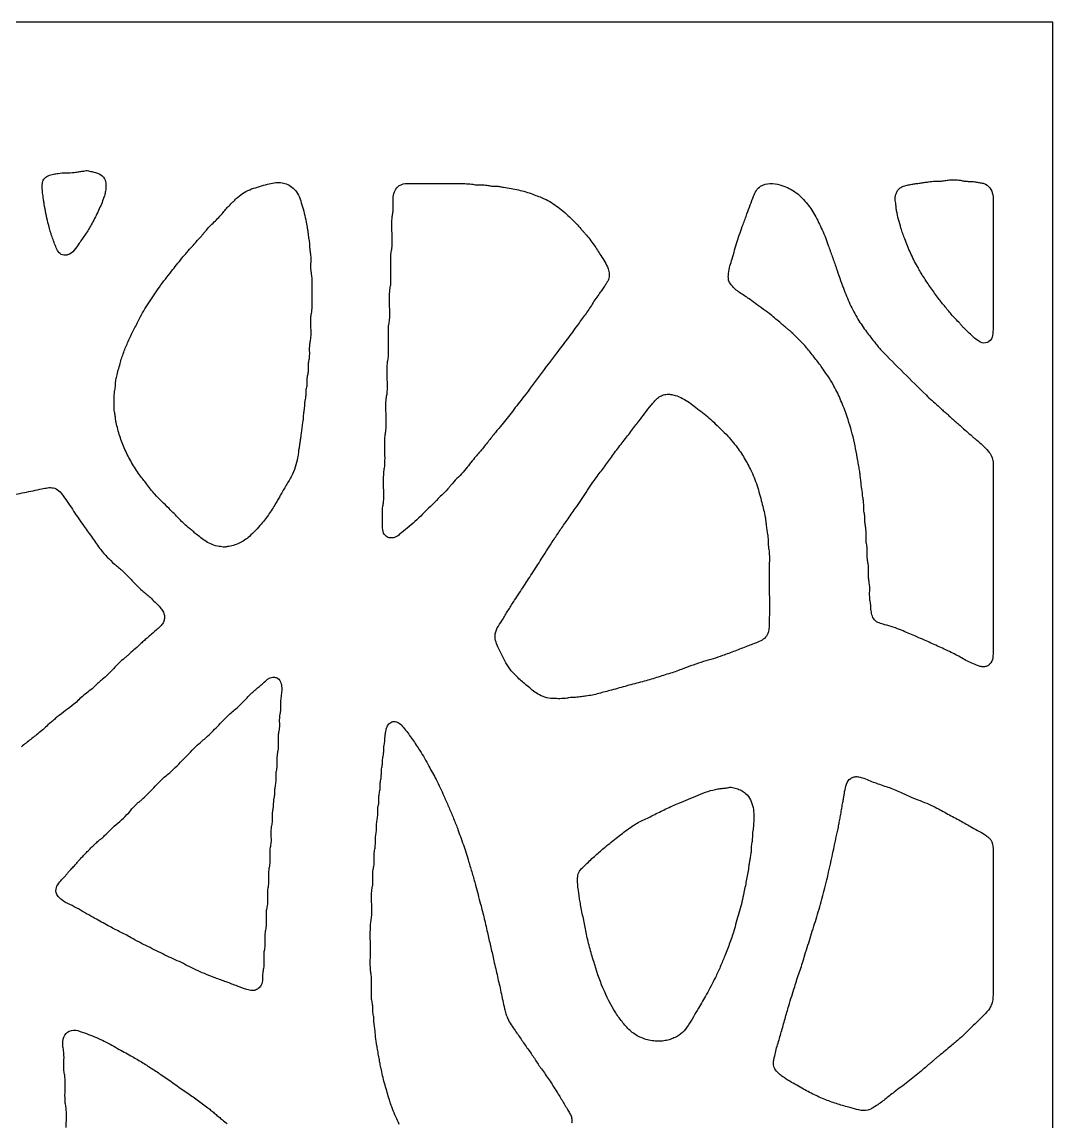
# Model space of a CAD drawing. Extents: x 0 to 950, y 0 to 950.
# Drawn here: x 519.5 to 950, y 490.7 to 950 of the extents above; entities that cross this region are included whole.
import ezdxf

# ---------------------------------------------------------------- set-up
doc = ezdxf.new("R2010")
doc.units = 0
doc.layers.add('OBRYS', color=7, linetype='CONTINUOUS')
doc.layers.add('VYREZY', color=1, linetype='CONTINUOUS')

msp = doc.modelspace()

# ---------------------------------------------------------------- linework, layer by layer
at = {"layer": 'OBRYS'}
msp.add_lwpolyline([(0, 0), (950, 0), (950, 950), (0, 950)], close=True, dxfattribs=at)
at = {"layer": 'VYREZY'}
for points in [[(538.1152, 852.6544, -0.07774515), (536.9708, 852.6076, -0.10011011), (535.89, 852.9585, -0.15344628), (534.3189, 854.6354, -0.01648031), (533.3474, 856.8381, -0.01927044), (531.6859, 861.478, -0.01400859), (530.3361, 866.2197, -0.01371113), (529.4732, 870.0443, -0.00762357), (528.7742, 873.9033, -0.00931693), (528.5183, 875.6511, 0.00580685), (528.2747, 877.4009, -0.00251429), (528.1042, 878.5693, -0.02589536), (528.0005, 879.7439, 0.00359477), (527.9395, 881.1446, -0.05088098), (528.0106, 882.5376, -0.03322863), (528.219, 883.4736, -0.07936875), (528.6266, 884.3307, -0.1419779), (530.4019, 885.7852, -0.0539139), (532.6738, 886.4795, -0.01356392), (533.6422, 886.6376, 0.0049572), (534.6136, 886.779, -0.04484492), (537.9666, 886.9966, 0.04269011), (541.3217, 887.1999, 0.00623353), (542.29, 887.3545, -0.01080396), (543.2596, 887.5003, -0.00064124), (544.0395, 887.5993, 0.00117654), (544.8194, 887.6991, 0.01893068), (545.7814, 887.8619, -0.0686197), (546.7464, 887.928, -0.05658331), (547.7072, 887.7515, 0.02247481), (548.6588, 887.5088, -0.04911178), (551.7075, 886.5557, -0.16872272), (553.9558, 884.5216, -0.11864051), (554.5684, 882.2635, -0.04013951), (554.4449, 879.8678, -0.03772625), (554.0411, 877.9464, -0.01420202), (553.4388, 876.0727, -0.02981026), (551.1278, 870.591, -0.00868511), (548.3976, 865.2946, -0.02795302), (546.0231, 861.4149, 0.00107828), (543.4396, 857.6625, -0.01260228), (541.3195, 854.73, -0.15973556), (538.4861, 852.7799, 0.03140058), (538.3017, 852.7129, -0.05393595)], [(604.1137, 730.735, -0.04817419), (602.9561, 730.8215, 0.00312974), (601.8055, 731.0125, -0.05253844), (598.9657, 731.7779, -0.04961127), (596.3385, 733.1038, -0.02401283), (594.2362, 734.5874, -0.00422039), (592.2187, 736.1891, -0.01205055), (590.8568, 737.3444, 0.01119695), (589.4969, 738.5021, -0.03110188), (585.0973, 742.5601, 0.00545597), (580.9037, 746.8463, 0.0065118), (577.8938, 749.7789, -0.02021415), (574.9674, 752.7906, -0.02476042), (573.2227, 754.9433, 0.01073193), (571.5373, 757.1464, 0.00455473), (570.035, 758.9905, -0.01855587), (568.5858, 760.8748, -0.02493225), (565.2697, 766.0637, -0.02418874), (562.4783, 771.5531, -0.02662806), (560.3431, 777.0775, -0.02691276), (558.8104, 782.7982, -0.02527401), (558.5331, 784.5455, 0.0107302), (558.3064, 786.3019, 0.01307172), (558.1343, 787.27, -0.03438949), (558.0039, 788.2425, -0.01859023), (557.9272, 791.0419, -0.00823535), (558.0007, 793.8429, -0.01562278), (558.0736, 794.827, -0.00908786), (558.1951, 795.8067, -0.01326244), (558.3595, 796.7756, 0.02746529), (558.4962, 797.7477, 0.02003451), (558.5494, 798.9371, -0.03799177), (558.645, 800.1214, -0.01490152), (558.8269, 801.0863, -0.00021027), (559.038, 802.0456, -0.01778909), (559.7262, 804.7123, 0.00738548), (560.4701, 807.3655, -0.0257582), (561.977, 812.0685, -0.01255529), (563.8414, 816.647, -0.01805359), (566.0844, 821.3152, 0.00401214), (568.459, 825.9214, -0.02874684), (572.4355, 832.7795, -0.00720419), (576.9012, 839.3445, -0.01575894), (579.395, 842.6712, 0.00480662), (581.9621, 845.9439, -0.00455994), (584.0388, 848.594, -0.00111612), (586.1454, 851.2205, -0.01280738), (587.3013, 852.582, 0.01173066), (588.4601, 853.9412, -0.02236578), (590.4418, 856.1677, 0.02174254), (592.4264, 858.392, -0.01050115), (593.4575, 859.6011, -0.00541539), (594.5266, 860.7771, 0.01530501), (595.3096, 861.6732, 0.00063145), (596.064, 862.5942, -0.03560588), (599.7557, 866.5085, 0.03559568), (603.4475, 870.4227, -0.02139015), (606.3675, 873.7, -0.01422145), (609.5148, 876.7628, -0.10261771), (615.3765, 880.2673, -0.02188681), (622.0526, 882.2635, -0.01456833), (624.7629, 882.8629, -0.07667427), (627.5056, 882.9602, -0.02714887), (628.6684, 882.7583, -0.02537948), (629.8039, 882.4356, -0.09265143), (632.2023, 881.0864, -0.06000173), (634.1044, 879.0598, -0.08132666), (635.6226, 876.0828, -0.00390716), (636.628, 872.8494, -0.01509338), (637.6008, 869.2429, -0.01403136), (638.3621, 865.5856, -0.00927907), (638.5795, 864.2264, 0.00516563), (638.7857, 862.8654, -0.01623321), (638.9872, 861.3028, 0.013507), (639.1803, 859.7389, 0.01488411), (639.3557, 858.7721, -0.03318877), (639.4955, 857.8013, -0.01232724), (639.5779, 856.2186, 0.02876146), (639.712, 854.6417, 0.0117871), (639.8745, 853.6714, -0.03225704), (639.9969, 852.697, -0.02611518), (640.0283, 848.9091, 0.0465349), (640.2135, 845.1369, 0.0115397), (640.3753, 844.1664, -0.03202657), (640.497, 843.1918, -0.02237296), (640.5587, 839.1932, 0.00732707), (640.5, 835.1909, 0.00487675), (640.5311, 831.9971, -0.03961393), (640.3412, 828.8186, -0.02481959), (640.1572, 827.8537, 0.04151314), (640.0057, 826.8853, 0.03561706), (640.0014, 822.4852, -0.0360013), (639.9938, 818.0853, -0.03533668), (639.7392, 816.3333, 0.04022017), (639.5018, 814.5802, 0.02375377), (639.4844, 811.9874, -0.04447039), (639.3601, 809.4048, -0.02923239), (639.1694, 808.4413, 0.04404227), (639.0076, 807.4747, 0.02971282), (638.971, 805.4827, -0.04376208), (638.8786, 803.4966, -0.03346041), (638.6828, 802.5344, 0.04585281), (638.5111, 801.5696, 0.02981086), (638.4666, 799.7785, -0.04230899), (638.3776, 797.9922, -0.03269774), (638.1828, 797.03, 0.04441985), (638.0109, 796.0651, 0.02597047), (637.9543, 794.4761, -0.03868084), (637.8575, 792.8916, -0.02643988), (637.6709, 791.9276, 0.03812446), (637.5071, 790.961, 0.01592092), (637.4243, 789.5772, -0.02869242), (637.3063, 788.1976, -0.01316782), (637.1409, 787.2289, 0.02763419), (637.0039, 786.2569, 0.01825461), (636.9463, 785.0681, -0.03219729), (636.8558, 783.8831, -0.02336643), (636.673, 782.9186, 0.03180931), (636.5067, 781.9522, 0.00965258), (636.4031, 780.7725, -0.02057397), (636.274, 779.5961, 0.00202856), (636.1304, 778.6233, 0.00333981), (635.9974, 777.6489, -0.00634407), (635.7473, 775.8968, 0.00632497), (635.4973, 774.1446, -0.01320499), (635.2538, 772.5917, 0.01275751), (635.0089, 771.039, 0.010321), (634.9004, 770.0598, -0.02120194), (634.7708, 769.0839, -0.01806117), (633.9062, 765.038, -0.05756651), (632.451, 761.1915, -0.01751502), (630.1199, 757.0408, 0.00838064), (627.7123, 752.9314, -0.00306431), (626.7275, 751.2087, 0.00237516), (625.7403, 749.4873, -0.02498209), (622.7662, 744.8054, -0.01584461), (619.4177, 740.3784, -0.02399703), (617.0299, 737.6952, -0.0136492), (614.445, 735.1974, -0.07810647), (610.1761, 732.3693, -0.07331016), (605.2516, 730.9382, 0.03440683), (604.684, 730.82, -0.06315949)], [(674.6143, 734.6537, -0.10610155), (672.8778, 734.6254, -0.14331053), (671.3656, 735.4122, -0.18221752), (670.1392, 737.9782, -0.01976405), (670, 741.0119, 0.00138908), (669.9691, 744.4046, -0.03813442), (670.1866, 747.7806, -0.01806463), (670.3595, 748.7486, 0.03674087), (670.4958, 749.7203, 0.02445333), (670.5605, 753.5199, -0.00797636), (670.5, 757.3236, -0.00200838), (670.5113, 760.1108, -0.03359311), (670.7203, 762.8839, -0.00988403), (670.8793, 763.8555, 0.03082229), (670.9973, 764.8312, 0.02189886), (671.0598, 769.0313, -0.00733782), (671, 773.2351, 0.00098563), (670.9967, 775.4284, -0.03524715), (671.1431, 777.6113, -0.02857821), (671.3331, 778.5754, 0.04397817), (671.493, 779.5427, 0.02792226), (671.5573, 782.7416, -0.00893498), (671.5, 785.945, 0.00885882), (671.4468, 788.9482, -0.02771236), (671.5067, 791.9472, -0.03486234), (671.7628, 793.6997, 0.04058704), (671.9986, 795.4535, 0.02439338), (672.0188, 800.8552, -0.02082712), (672.0005, 806.2586, -0.01104714), (672.0602, 807.246, -0.01430534), (672.1698, 808.229, -0.02216072), (672.3496, 809.1951, 0.03970492), (672.4951, 810.1649, 0.0257431), (672.5602, 813.7642, -0.00834825), (672.5, 817.3678, 0.00386699), (672.4753, 820.5615, -0.03884919), (672.6732, 823.7395, -0.02132592), (672.8516, 824.706, 0.03910079), (672.9952, 825.6762, 0.0254772), (673.0596, 829.2755, -0.00826957), (673, 832.8792, 0.00034822), (672.9979, 835.8685, -0.03577918), (673.2069, 838.8428, -0.01313666), (673.3714, 839.813, 0.03317528), (673.4967, 840.7871, 0.02289803), (673.5598, 844.787, -0.0075406), (673.5, 848.7907, 0.00295516), (673.4862, 851.1852, -0.03695428), (673.6347, 853.5687, -0.03057701), (673.8272, 854.5322, 0.04504063), (673.9914, 855.4986, 0.02869549), (674.0584, 858.6973, -0.00911077), (674, 861.9008, 0.00863314), (673.9481, 864.9039, -0.02691434), (674.006, 867.903, -0.03548972), (674.2602, 869.6557, 0.04010374), (674.4981, 871.4094, 0.03162429), (674.4741, 874.2124, -0.04213621), (674.5089, 877.0109, -0.08960156), (675.2578, 879.6611, -0.14063942), (677.0587, 881.6591, -0.14896785), (680.4225, 882.5613, 0.00844612), (684.0621, 882.5, 0.00167097), (694.2673, 882.5347, -0.00506807), (704.472, 882.5, -0.00880403), (705.8602, 882.4567, -0.02278993), (707.2417, 882.3261, -0.02109592), (708.2084, 882.1481, 0.03881704), (709.1786, 882.0048, 0.02723027), (711.3713, 881.9727, -0.04392439), (713.5564, 881.8678, -0.03035104), (714.5198, 881.676, 0.0430089), (715.4859, 881.509, 0.02466917), (717.0752, 881.452, -0.04003367), (718.6587, 881.3464, -0.01535301), (719.6251, 881.1733, 0.012182), (720.5905, 880.994, -0.01070783), (726.7928, 879.8609, -0.04250251), (732.8194, 878.0818, 0.00328838), (735.2236, 877.1619, -0.01624187), (737.6019, 876.1806, -0.03853022), (740.5542, 874.5644, -0.01759508), (743.3135, 872.6234, -0.01153614), (746.1128, 870.3996, -0.02199455), (748.7549, 867.9951, -0.00016649), (750.8789, 865.8826, -0.02554156), (752.8889, 863.6667, 0.00516892), (753.7796, 862.6006, 0.0061031), (754.6941, 861.5548, -0.01916433), (756.5916, 859.267, -0.00940347), (758.3564, 856.8732, -0.01523429), (759.7806, 854.7275, 0.00085507), (761.1432, 852.5408, 0.00034135), (762.8357, 849.839, -0.05414327), (764.2204, 846.988, -0.07196133), (764.6819, 844.7148, -0.10316314), (764.3413, 842.4459, -0.05063288), (763.7354, 841.2097, -0.00242287), (762.9982, 840.0386, -0.02022007), (761.8686, 838.4123, 0.0086063), (760.7008, 836.8116, 0.00127766), (759.111, 834.5395, 0.0150968), (757.5971, 832.2176, -0.02240805), (754.6117, 827.7819, 0.00441444), (751.4657, 823.4524, -0.00964365), (747.0958, 817.5688, 0.00376116), (742.6563, 811.7362, 0.00123114), (735.9083, 802.6846, -0.00389113), (729.1124, 793.6692, -0.00220635), (726.6891, 790.5347, 0.00298625), (724.2706, 787.3965, -0.00449555), (722.0858, 784.5789, -0.00238023), (719.8623, 781.7916, -0.01361374), (718.7041, 780.4313, 0.01414902), (717.5474, 779.0698, 0.00244849), (714.4671, 775.1903, -0.00349693), (711.3788, 771.3174, -0.01796259), (709.9445, 769.6691, 0.01869919), (708.5127, 768.0188, 0.00405991), (706.4236, 765.3769, -0.00548964), (704.3271, 762.7412, -0.03490652), (701.7379, 759.977, 0.03398407), (699.1434, 757.2173, 0.00169561), (698.2663, 756.1398, -0.02134127), (697.3484, 755.0985, -0.00650752), (690.887, 748.5434, -0.00068795), (684.3314, 742.0814, -0.02818721), (681.202, 739.3341, 0.00808948), (677.96, 736.7109, -0.0146182), (676.3906, 735.4746, -0.10292891)], [(921.1134, 680.7365, -0.10234021), (919.5859, 680.9331, -0.00242955), (918.1015, 681.4528, -0.04569593), (913.0676, 683.7798, 0.01536203), (908.1658, 686.4172, 0.00419724), (905.3085, 687.8132, 0.01139695), (902.4098, 689.1192, -0.01387172), (899.7012, 690.3557, 0.01401969), (896.9922, 691.5914, -0.00698298), (894.6321, 692.6281, 0.00692533), (892.2722, 693.665, -0.00310391), (889.5426, 694.8396, 0.00849152), (886.8009, 695.9845, 0.01508939), (883.2787, 697.264, 0.01304004), (879.6897, 698.3434, -0.01761509), (877.4032, 699.054, -0.12905572), (875.4819, 700.3495, -0.12016023), (874.4028, 702.4137, -0.03738146), (874.0035, 704.7709, -0.0200884), (873.9406, 705.9589, 0.03184532), (873.8499, 707.1437, 0.02620427), (873.662, 708.1079, -0.04268341), (873.5063, 709.0755, -0.02991421), (873.4575, 712.4623, 0.04678739), (873.295, 715.8368, 0.01362039), (873.1298, 716.8064, -0.03353039), (873.0034, 717.7799, -0.02572812), (872.9718, 720.77, 0.04526096), (872.824, 723.7482, 0.02064537), (872.6468, 724.7147, -0.03860764), (872.5047, 725.6848, -0.02676406), (872.4635, 728.4739, 0.04475256), (872.3226, 731.2525, 0.02030342), (872.1459, 732.2191, -0.03836007), (872.0046, 733.1894, -0.02654199), (871.9631, 735.9783, 0.04463222), (871.8212, 738.7568, 0.01949466), (871.646, 739.7236, -0.03673702), (871.5045, 740.694, -0.01841946), (871.4429, 742.4807, 0.03570474), (871.3198, 744.2609, 0.0194252), (871.1446, 745.2278, -0.03737371), (871.0045, 746.1984, -0.023007), (870.9594, 748.188, 0.04080925), (870.8438, 750.1702, 0.02094001), (870.6665, 751.1356, -0.02944869), (870.5057, 752.103, -0.02159189), (870.4437, 753.0917, 0.03083804), (870.3635, 754.078, 0.02409978), (870.1773, 755.0417, -0.03290906), (870.0081, 756.0075, -0.01164226), (869.9084, 757.1882, 0.02148247), (869.7856, 758.3659, 0.00447048), (869.633, 759.3371, -0.01574528), (869.5024, 760.3111, -0.00978605), (869.4212, 761.2956, 0.0227876), (869.3146, 762.2768, 0.00850286), (868.9141, 764.599, -0.00673766), (868.5054, 766.9198, 0.01993078), (866.5037, 776.7582, 0.02530998), (863.6229, 786.3708, 0.01689644), (861.1464, 792.6517, 0.02590699), (858.1443, 798.6933, 0.02380335), (855.9319, 802.2178, -0.00260947), (853.5695, 805.6491, 0.02034118), (850.62, 809.6238, -0.0004919), (847.5126, 813.4815, 0.02849074), (844.3056, 817.0357, 0.00391943), (840.8698, 820.3801, 0.02221401), (839.8265, 821.2945, -0.00276222), (838.7474, 822.1685, -0.0150846), (837.1001, 823.6029, 0.01610856), (835.4499, 825.0339, -0.00420423), (833.158, 826.9279, 0.01391443), (830.8304, 828.7763, 0.00691768), (827.4699, 831.2241, -0.00566), (824.1031, 833.6634, 0.02279061), (820.1438, 836.3301, -0.06512098), (816.4513, 839.2993, -0.03141511), (815.3022, 840.6615, -0.10375111), (814.5719, 842.2493, -0.06298732), (814.4349, 843.6351, -0.01309429), (814.5098, 845.0363, -0.05811715), (815.1202, 848.1151, 0.00966768), (816.0312, 851.1403, -0.00672472), (818.153, 858.3392, -0.01376867), (820.5671, 865.443, -0.00258573), (821.4038, 867.6636, 0.00781174), (822.217, 869.8925, -0.00605098), (823.5598, 873.6135, -0.00886386), (825.0129, 877.2924, -0.03274809), (826.1608, 879.6131, -0.1235425), (827.914, 881.4186, -0.13744649), (831.8265, 882.5484, -0.06920322), (835.9798, 882.0042, -0.03764603), (839.141, 880.8728, -0.05034992), (842.049, 879.2094, -0.03445406), (844.6524, 877.0648, -0.03358444), (846.9412, 874.5866, -0.01106904), (848.8769, 872.0741, -0.03751983), (850.5553, 869.3925, -0.01352458), (853.6237, 863.1559, -0.02655202), (856.1803, 856.7004, 0.00749287), (857.8238, 852.0392, -0.00801853), (859.4624, 847.3763, 0.00519764), (860.9457, 843.0778, 0.00163343), (862.4876, 838.7998, 0.02215425), (865.2238, 832.2092, 0.02560754), (868.5749, 825.9117, 0.01347997), (870.2761, 823.2411, 0.01246153), (872.1136, 820.6621, 0.00396933), (873.9163, 818.3003, 0.00467253), (875.7595, 815.9699, -0.00084732), (877.0025, 814.4229, 0.02383137), (878.3137, 812.9363, 0.00490188), (887.6006, 803.5538, 0.00022283), (896.9835, 794.2665, 0.02316875), (899.494, 792.0039, -0.02273756), (902.0066, 789.7434, 0.00502055), (903.4389, 788.3599, 0.01825834), (904.9332, 787.0453, -0.02143688), (906.5667, 785.5898, 0.00839348), (908.1629, 784.0909, 0.01930519), (909.8344, 782.6872, -0.02568325), (911.4869, 781.263, 0.01481749), (913.8499, 779.1354, -0.01152732), (916.2273, 777.023, 0.01283692), (917.1193, 776.2347, 0.00330705), (918.0365, 775.4752, -0.01652934), (920.5925, 773.2426, -0.02654553), (922.9449, 770.8004, -0.07334242), (924.3137, 768.6515, -0.07747365), (924.9829, 766.1965, -0.04002693), (925.0583, 763.8011, 0.01213921), (925, 761.3982, 0.00047876), (925.0356, 724.5939, -0.00144718), (925, 687.7897, -0.01984442), (924.8591, 684.557, -0.18409354), (923.5502, 681.8288, -0.08380649), (922.4252, 681.0721, -0.08745061)], [(922.5602, 816.1695, -0.21073171), (919.751, 816.3263, -0.06140341), (917.2215, 818.0339, -0.02009803), (915.4835, 819.6748, 0.01596354), (913.7585, 821.3304, 0.01132573), (913.1704, 821.8362, -0.03279953), (912.6057, 822.3658, -0.02567432), (911.8401, 823.2736, 0.02757835), (911.0712, 824.1783, 0.00639436), (909.2644, 826.0328, -0.02554919), (907.5321, 827.9527, 0.00274712), (904.6389, 831.4691, -0.01257408), (901.8162, 835.0406, -0.01098558), (898.588, 839.5461, -0.00963128), (895.5482, 844.1812, -0.01367218), (894.439, 846.0576, 0.00540976), (893.3606, 847.9527, -0.02753587), (890.4716, 853.5965, -0.01673661), (888.0906, 859.4793, 0.00370795), (887.2601, 861.6959, -0.02253993), (886.5142, 863.9399, -0.00205505), (885.5119, 867.538, -0.0240594), (884.6997, 871.1793, -0.01910607), (884.4907, 872.7391, 0.01126199), (884.3062, 874.3027, 0.01496084), (884.1066, 875.4662, -0.07836828), (884.056, 876.6317, -0.04984851), (884.3476, 877.9824, -0.05000797), (884.9011, 879.2483, -0.08662913), (885.8808, 880.4477, -0.06874174), (887.187, 881.2957, -0.06420225), (889.0519, 881.8936, -0.00066802), (890.9943, 882.2485, -0.01570585), (892.7427, 882.5091, 0.00967849), (894.4947, 882.7487, -0.00595503), (896.2446, 883.0013, 0.00450392), (897.9952, 883.2488, -0.01354853), (899.366, 883.4174, -0.01772924), (900.7443, 883.5, 0.00050757), (902.5288, 883.5453, 0.02870443), (904.3047, 883.6944, 0.01619973), (905.2721, 883.8641, -0.0354288), (906.2434, 883.9961, -0.0144375), (908.4412, 884.0741, -0.0233889), (910.6372, 883.9858, -0.0358526), (912.1882, 883.7376, 0.04044884), (913.7403, 883.5039, 0.01702698), (915.5245, 883.4422, -0.03778497), (917.3006, 883.3069, -0.01671202), (918.0711, 883.1627, 0.01140042), (918.8403, 883.0103, -0.00149064), (920.3917, 882.7347, -0.08001111), (921.8591, 882.2182, -0.14085433), (924.0405, 880.0688, -0.10260089), (924.9877, 877.096, -0.03779554), (925.0613, 874.5026, 0.01179151), (925, 871.9022, 0.00107768), (925.0535, 847.1244, -0.00323491), (925, 822.3472, -0.02964866), (924.7788, 819.0942, -0.21292882), (923.2279, 816.5463, -0.01482971), (922.9049, 816.3371, -0.04640346)], [(747.1218, 667.6451, -0.03398718), (744.1411, 667.4365, -0.01168585), (741.1476, 667.5007, -0.06293092), (737.8557, 668.0676, -0.06613432), (734.8196, 669.4537, -0.0284654), (732.5592, 671.0582, -0.00853045), (730.4205, 672.8279, 0.0045554), (728.4439, 674.4901, -0.02244233), (726.5298, 676.2202, -0.02000048), (723.816, 679.1278, -0.05259453), (721.5617, 682.3817, -0.00959195), (719.8079, 685.7374, -0.00823219), (718.1747, 689.1537, -0.04145536), (717.2313, 691.7657, -0.11134739), (717.1172, 694.4818, -0.10198364), (718.4326, 697.746, 0.01133978), (720.3519, 700.7826, -0.0028444), (722.7221, 704.6774, -0.00889023), (725.1827, 708.5151, 0.00402093), (729.0925, 714.4842, -0.00209252), (732.9792, 720.4684, 0.00505131), (734.9047, 723.4718, -0.00274887), (736.8165, 726.484, 0.00193334), (739.0526, 729.9948, -0.00616848), (741.3182, 733.4863, -0.00172887), (744.191, 737.7639, -0.00774328), (747.1439, 741.9859, 0.0084488), (748.8434, 744.4229, -0.00884191), (750.5447, 746.8586, 0.01661557), (755.093, 753.5908, -0.02046503), (759.6918, 760.2859, 0.0002246), (763.1319, 764.8838, 0.0057029), (766.5172, 769.522, -0.01292497), (770.0876, 774.2684, 0.00613233), (773.7231, 778.9671, -0.00090489), (775.3968, 781.1776, -0.00685745), (777.1044, 783.3617, 0.01352656), (779.6225, 786.6723, -0.02151986), (782.1918, 789.9405, 0.00470502), (782.8305, 790.6991, -0.0057533), (783.4708, 791.4563, 0.00021679), (784.1125, 792.1983, -0.04611693), (784.8166, 792.8756, -0.05517948), (786.4789, 793.9262, -0.08175063), (788.3495, 794.4849, -0.05808423), (790.3251, 794.5068, -0.05037742), (792.2625, 794.1027, -0.08474451), (798.1968, 791.0478, -0.00332172), (803.5824, 786.9441, -0.01223619), (806.3575, 784.6896, -0.01926477), (808.984, 782.266, 0.00524551), (811.9909, 779.3312, -0.01771023), (814.922, 776.324, -0.01813408), (816.0721, 774.9611, 0.00166677), (817.1773, 773.5602, -0.0305331), (820.6998, 768.5233, -0.02175339), (823.6801, 763.1413, -0.03798196), (826.4286, 756.3838, -0.01663324), (828.429, 749.3507, -0.00000685), (829.1884, 746.2979, -0.01880319), (829.8321, 743.2208, -0.0198476), (830.0347, 741.6585, 0.01639747), (830.2265, 740.0945, -0.00371903), (830.3709, 739.1218, -0.00274075), (830.5027, 738.1473, 0.00968338), (830.7939, 736.1987, -0.03148063), (830.9995, 734.2428, -0.00531405), (831.0553, 732.4573, 0.03020302), (831.1995, 730.68, 0.01494436), (831.367, 729.711, -0.03449446), (831.4964, 728.7382, -0.02345885), (831.5582, 724.9399, 0.00765569), (831.5, 721.1378, 0.00243809), (831.5556, 709.7363, -0.00731539), (831.5, 698.3358, -0.02369109), (831.3542, 696.1589, -0.09704194), (830.7049, 694.1162, -0.1142805), (829.0324, 692.2427, -0.05685882), (826.7857, 691.0129, -0.01427145), (824.564, 690.1799, 0.01192866), (822.3382, 689.3573, -0.00275711), (817.18, 687.3425, -0.00547901), (811.9894, 685.4131, -0.01044685), (808.0584, 684.0928, -0.00691028), (804.0834, 682.9095, 0.01994671), (799.7639, 681.5001, 0.00073674), (795.503, 679.9121, 0.00204014), (792.9158, 678.9314, -0.02264465), (790.2932, 678.0591, 0.01267675), (784.4529, 676.2449, -0.02025476), (778.5887, 674.5203, 0.00743372), (772.1224, 672.7974, -0.00442193), (765.6661, 671.0355, 0.00297617), (760.3445, 669.5997, -0.0345885), (754.9557, 668.5055, -0.00301765), (753.9792, 668.3827, 0.00758076), (753.0041, 668.251, -0.00859281), (751.8311, 668.095, -0.01745146), (750.6522, 668.0002, -0.00803072), (749.2622, 667.9597, 0.03121963), (747.8782, 667.8549, 0.06639926), (747.5, 667.75, -0.06643892)], [(616.6141, 545.655, -0.13179467), (614.4979, 545.6723, -0.014825), (612.4056, 546.3193, -0.01300801), (610.9229, 546.8699, 0.00738254), (609.4462, 547.4373, -0.00229851), (604.8137, 549.1633, 0.00497674), (600.1722, 550.8643, -0.02638437), (593.0285, 553.8351, -0.00275474), (586.0604, 557.2214, 0.01254443), (582.6343, 558.8042, -0.01378059), (579.2124, 560.3954, 0.00303245), (572.0615, 563.9094, -0.0191213), (565.0324, 567.6489, 0.02131473), (560.2805, 570.1503, -0.02129106), (555.5284, 572.6514, 0.0134018), (552.7395, 574.176, -0.01348325), (549.9508, 575.701, 0.00462607), (546.5027, 577.6668, -0.00485579), (543.0554, 579.6341, 0.02952767), (539.5003, 581.4368, -0.06087732), (536.0843, 583.4467, -0.05385421), (534.6463, 584.8163, -0.11906508), (533.7755, 586.5515, -0.18060713), (534.1139, 589.1552, -0.05923785), (535.6967, 591.4443, -0.01576293), (536.7886, 592.6052, 0.02499111), (537.8582, 593.7851, 0.00137341), (538.7354, 594.8619, -0.02079756), (539.6531, 595.903, -0.00380308), (541.0434, 597.332, 0.02327888), (542.3757, 598.8125, -0.00370868), (543.3914, 600.0342, -0.01831875), (544.4592, 601.2092, 0.00172069), (547.5265, 604.3671, -0.01661314), (550.6847, 607.4306, -0.0199823), (552.3587, 608.832, 0.02798924), (554.0088, 610.2588, 0.0072006), (556.6962, 612.9353, -0.02819657), (559.4894, 615.4928, 0.02372793), (562.5994, 618.2898, 0.0256358), (565.4182, 621.3791, -0.00644743), (566.441, 622.5903, -0.03887626), (567.5659, 623.7007, -0.02020791), (568.5044, 624.4303, 0.0308382), (569.4262, 625.1788, 0.02016542), (573.9585, 629.6985, -0.01901267), (578.4807, 634.2291, -0.02134147), (580.2941, 635.7741, 0.02706299), (582.0888, 637.3388, 0.00947481), (587.7205, 643.024, -0.01423936), (593.4049, 648.654, -0.02256551), (595.2161, 650.2014, 0.02680867), (597.0133, 651.7634, 0.00992294), (601.6649, 656.4479, -0.01348924), (606.349, 661.0984, -0.02146515), (608.3038, 662.785, 0.02651961), (610.2405, 664.4905, 0.01015938), (613.4623, 667.7771, -0.02060748), (616.75, 670.9935, -0.01980548), (618.2749, 672.2615, 0.02350741), (619.79, 673.5402, -0.00543782), (621.575, 675.1609, -0.11846207), (623.643, 676.2652, -0.08193845), (624.9803, 676.3874, -0.13112583), (626.2229, 675.9573, -0.18247195), (627.6472, 673.9449, -0.06011128), (627.999, 671.3524, -0.04042932), (627.921, 670.1733, 0.00104421), (627.75, 669.0002, 0.00486416), (627.5931, 667.8268, 0.02229578), (627.5002, 666.6479, 0.01465973), (627.4889, 664.2553, -0.04064118), (627.3539, 661.8735, -0.02785181), (627.1649, 660.9095, 0.04355322), (627.0066, 659.9422, 0.03163205), (626.9734, 657.1508, -0.0473597), (626.8528, 654.3686, -0.02758534), (626.6642, 653.4046, 0.04337835), (626.5065, 652.4372, 0.0303985), (626.4588, 649.0498, -0.04705575), (626.2988, 645.6747, -0.01452516), (626.132, 644.7054, 0.03417573), (626.0036, 643.7323, 0.02270984), (625.955, 640.9455, -0.04239055), (625.7973, 638.17, -0.0140946), (625.6312, 637.2006, 0.03373159), (625.5035, 636.2273, 0.02329172), (625.4675, 634.0365, -0.04214686), (625.3494, 631.8541, -0.02583075), (625.1639, 630.8896, 0.04007716), (625.0063, 629.9221, 0.0194695), (624.9389, 628.3355, -0.03427363), (624.8247, 626.7541, -0.01950256), (624.6493, 625.7876, 0.03532651), (624.5047, 624.8176, 0.0133123), (624.4243, 623.2344, -0.02950954), (624.293, 621.6568, -0.01291413), (624.1286, 620.687, 0.03292525), (624.0033, 619.7131, 0.02263409), (623.9665, 617.5226, -0.04175294), (623.8463, 615.3405, -0.02602543), (623.6602, 614.3759, 0.04232724), (623.5061, 613.408, 0.03207704), (623.473, 609.8177, -0.04882873), (623.3202, 606.2404, -0.01973799), (623.1446, 605.2734, 0.03795765), (623.0045, 604.3028, 0.03133679), (622.9892, 601.1091, -0.04857244), (622.8644, 597.9266, -0.03037356), (622.6722, 596.9634, 0.04493928), (622.5084, 595.9972, 0.03269799), (622.4654, 592.6081, -0.04830778), (622.3171, 589.2306, -0.01896761), (622.1427, 588.2634, 0.03740018), (622.0044, 587.2924, 0.0309746), (621.989, 584.0988, -0.04846123), (621.8625, 580.9166, -0.02990137), (621.6708, 579.9532, 0.04468841), (621.5081, 578.9868, 0.03475515), (621.4792, 575.3951, -0.0501347), (621.3404, 571.8153, -0.0246315), (621.1567, 570.8502, 0.0413856), (621.0056, 569.8817, 0.02823604), (620.9531, 566.496, -0.04584367), (620.7819, 563.123, -0.01043991), (620.622, 562.152, 0.03123015), (620.5028, 561.1768, 0.02665746), (620.484, 557.9847, -0.04666853), (620.3381, 554.8052, -0.02365726), (620.1561, 553.84, 0.03977325), (620.0055, 552.8713, 0.02284239), (619.9297, 550.2644, -0.13354827), (619.3091, 547.8229, -0.08985166), (618.1759, 546.46, -0.11146426)], [(872.6217, 495.6466, -0.11675937), (868.936, 495.6992, -0.00592946), (865.2743, 496.6678, -0.00686568), (860.1671, 498.1596, -0.020708), (855.1537, 499.9293, -0.02018497), (849.7182, 502.3639, -0.01614493), (844.4722, 505.1874, 0.00906396), (841.5245, 506.8282, -0.02744926), (838.643, 508.5738, -0.00133216), (837.1744, 509.5833, -0.02275014), (835.7576, 510.6612, -0.06336628), (834.1446, 512.3983, -0.12187812), (833.2859, 514.5531, -0.08369824), (833.3324, 516.0869, -0.00163285), (833.6425, 517.6118, -0.02276364), (835.0018, 522.9489, 0.00531748), (836.548, 528.2406, -0.0007397), (838.0992, 533.7359, -0.00086509), (839.668, 539.2263, -0.01164524), (840.9055, 543.1798, 0.01150139), (842.1441, 547.133, -0.01505732), (844.136, 553.3354, 0.01543404), (846.1232, 559.5392, -0.01248866), (847.3638, 563.4921, 0.01318071), (848.5988, 567.4466, -0.01360804), (849.8373, 571.4002, 0.01400245), (851.0726, 575.3547, -0.00887415), (852.3227, 579.5054, 0.01332909), (853.5355, 583.6662, 0.00911556), (856.6942, 596.6448, 0.00460509), (859.4959, 609.7069, -0.00918841), (860.0112, 612.0066, 0.01751111), (860.488, 614.3135, -0.0042742), (860.8691, 616.4395, 0.00064434), (861.2656, 618.5628, 0.00653771), (861.6982, 621.0794, -0.0081425), (862.1389, 623.5944, -0.00176419), (862.3273, 624.5572, 0.00906173), (862.5016, 625.5224, 0.00015731), (862.7523, 627.0737, -0.00180313), (863.0081, 628.6242, -0.03350174), (863.7505, 631.737, -0.16781772), (865.5454, 634.1802, -0.0984198), (866.9583, 634.7916, -0.07875926), (868.5062, 634.8769, -0.04609581), (869.4689, 634.6874, -0.00149185), (870.4134, 634.4062, -0.03341761), (873.001, 633.4346, 0.02063134), (875.5664, 632.3958, 0.00512735), (880.9907, 630.5182, -0.03223216), (886.2945, 628.3539, 0.02331539), (893.5767, 625.2299, -0.02528802), (900.8452, 622.0778, -0.00764299), (903.4958, 620.7145, -0.00861998), (906.1006, 619.2659, 0.01540784), (908.7239, 617.8531, -0.01626464), (911.3446, 616.436, 0.00728382), (913.7638, 615.0711, -0.00633796), (916.1856, 613.7108, 0.0137509), (919.3304, 612.0052, -0.04734803), (922.3414, 610.1004, -0.01699704), (923.248, 609.348, -0.07398723), (923.996, 608.4535, -0.13771924), (924.9974, 604.9041, -0.00029677), (925, 601.0734, 0.000551), (925.0334, 572.8835, -0.00173717), (925, 544.6938, -0.01683234), (924.9088, 542.3164, -0.06962594), (924.4151, 540.0111, -0.04901837), (923.56, 538.2319, -0.04459278), (922.388, 536.6415, -0.02279103), (919.6061, 533.7713, 0.00748975), (916.7351, 530.9851, 0.00107973), (913.9195, 528.1573, -0.02632573), (910.9689, 525.4789, 0.0104515), (909.1574, 523.9365, -0.01097577), (907.3443, 522.396, 0.00762963), (904.9134, 520.3585, -0.0093889), (902.4756, 518.3296, -0.00267436), (901.3888, 517.4687, 0.01703151), (900.3278, 516.5774, -0.00345089), (899.4373, 515.7872, -0.00872893), (898.5279, 515.0189, 0.01159873), (896.719, 513.4729, -0.01371253), (894.9038, 511.9347, -0.00077972), (889.3348, 507.4863, -0.00730096), (883.6953, 503.129, 0.00961164), (879.7911, 500.0836, -0.02753566), (875.7857, 497.1838, -0.01570841), (874.2637, 496.2712, -0.07276408)], [(788.1221, 524.6453, -0.04275588), (785.7444, 524.4307, -0.01725399), (783.3509, 524.5025, -0.05601496), (780.6408, 524.9856, -0.02608677), (778.0333, 525.9093, -0.08236533), (773.8639, 528.5059, -0.04345454), (770.4374, 532.0923, -0.00497078), (768.8476, 534.1163, -0.0272674), (767.3936, 536.2356, -0.03789367), (762.0956, 546.6381, -0.02812169), (758.2076, 557.6615, -0.00412408), (756.501, 563.7191, -0.01706472), (755.0534, 569.8401, -0.00027704), (753.8974, 575.6153, -0.00269471), (752.7758, 581.3972, -0.00395476), (752.3578, 583.7165, -0.01015141), (752.0054, 586.0463, -0.00243784), (751.8829, 587.0222, 0.00734291), (751.7508, 587.9967, -0.01255116), (751.5794, 589.3681, -0.02085304), (751.5, 590.747, -0.01827054), (751.5496, 593.1393, -0.1249232), (752.2483, 595.3524, -0.07375987), (753.5298, 596.8688, 0.01606398), (754.9921, 598.2421, -0.00493722), (756.9818, 600.1958, -0.0203935), (759.0662, 602.0449, 0.01966171), (760.9993, 603.7547, -0.02132108), (762.9378, 605.4578, -0.00215944), (768.1973, 609.6582, -0.01201457), (773.5723, 613.7066, -0.04541126), (778.1918, 616.418, 0.00573352), (783.0311, 618.7644, -0.00128752), (788.3723, 621.4131, -0.01840418), (793.8099, 623.8478, 0.00651222), (801.842, 627.2173, -0.0550474), (810.1131, 629.778, -0.03478979), (811.873, 629.9915, 0.0189953), (813.6417, 630.1496, 0.03570454), (814.6018, 630.3427, -0.08136365), (815.5651, 630.4467, -0.05360835), (816.7258, 630.257, -0.0089636), (817.8601, 629.9222, -0.04317567), (819.8752, 629.091, -0.06042304), (821.6701, 627.8677, -0.10299515), (823.6655, 625.2243, -0.05817595), (824.7388, 622.0401, -0.05445935), (825.0757, 618.6847, -0.00685306), (824.9996, 615.2936, -0.02436002), (824.8995, 614.1167, -0.00240667), (824.7364, 612.9454, 0.01597039), (824.583, 611.5721, 0.0096082), (824.5, 610.1923, -0.00054934), (824.4501, 609.0046, -0.0240187), (824.342, 607.822, -0.02396577), (824.1595, 606.8576, 0.03871564), (824.0058, 605.8901, 0.01887081), (823.9384, 604.305, -0.03645396), (823.8157, 602.7263, -0.00774011), (823.6536, 601.7585, 0.00529448), (823.4867, 600.7914, -0.00172873), (823.2306, 599.2412, 0.00938051), (822.9984, 597.6875, -0.01565371), (822.086, 592.0679, -0.00277103), (820.9667, 586.4831, -0.0182823), (819.0979, 578.8436, 0.00027961), (816.954, 571.2713, -0.02131166), (815.1021, 565.6444, -0.00478877), (812.9572, 560.1171, -0.00420881), (811.082, 555.5311, -0.01687861), (809.0163, 551.0306, -0.00147846), (807.2256, 547.4795, -0.01450193), (805.3232, 543.9888, 0.00276266), (803.6413, 541.068, -0.00632278), (801.9387, 538.1594, 0.00561338), (799.831, 534.5704, -0.01227461), (797.6761, 531.0106, -0.05916674), (795.2975, 528.1113, -0.08209132), (792.226, 526.0023, -0.0265047), (790.2169, 525.1884, -0.03913344)]]:
    msp.add_lwpolyline(points, format="xyb", close=True, dxfattribs=at)
for points in [[(513.2283, 751.8337, -0.02298591), (520.491, 753.5545, 0.00823763), (527.8081, 755.0618, -0.01763095), (530.1582, 755.5001, -0.08369997), (532.5166, 755.4579, -0.14426535), (534.9042, 754.2407, -0.04809834), (536.7309, 752.1438, -0.01338493), (541.0554, 745.7376, 0.01830795), (545.4413, 739.3761, -0.01151251), (548.8806, 734.5299, 0.01567423), (552.3594, 729.7136, 0.02913604), (555.1044, 726.5528, 0.01409731), (558.1161, 723.6371, 0.0213023), (559.7878, 722.2335, -0.02770185), (561.4404, 720.8095, -0.01270841), (565.5159, 716.6796, 0.01956324), (569.6457, 712.6078, 0.0207165), (571.3185, 711.2052, -0.02784131), (572.9699, 709.78, 0.00245809), (575.1409, 707.7052, -0.0270521), (577.2042, 705.5293, -0.03912534), (578.3568, 703.9369, -0.10835602), (578.9855, 702.1163, -0.08028885), (578.9177, 700.5644, -0.07168569), (578.3881, 699.0999, -0.07846361), (577.3261, 697.6933, -0.01733275), (576.0007, 696.5005, 0.01379088), (574.0688, 694.7865, -0.01701682), (572.1264, 693.0853, 0.01245596), (570.6185, 691.7888, 0.01100272), (569.173, 690.423, -0.0211973), (566.8181, 688.287, 0.014288), (564.4327, 686.1827, -0.01440346), (563.3913, 685.2645, -0.00194883), (562.3201, 684.3805, 0.03846598), (557.7069, 679.9701, -0.03872144), (553.0916, 675.5622, 0.01789265), (551.4477, 674.118, 0.00151268), (549.8601, 672.6103, -0.02799795), (547.6007, 670.6814, 0.00788744), (545.2622, 668.8422, 0.02816473), (543.2025, 666.967, -0.02876313), (541.1407, 665.0945, -0.01279571), (537.6847, 662.444, 0.01050184), (534.2161, 659.8091, 0.01533361), (532.8518, 658.6568, -0.01228239), (531.4943, 657.4961, 0.02314982), (529.2712, 655.5101, -0.02435018), (527.0437, 653.5296, -0.00299708), (523.1687, 650.4466, 0.00299693), (519.2938, 647.3637, 0.01305437)], [(677.0484, 489.6027, 0.00995638), (675.58, 492.855, -0.02368905), (674.2027, 496.1434, -0.00170286), (673.5349, 497.9967, -0.01338854), (672.9235, 499.8686, -0.00139799), (671.0905, 506.0992, -0.02143218), (669.5453, 512.4012, 0.00015728), (669.1205, 514.5192, -0.0040738), (668.7124, 516.6405, -0.00569145), (668.2789, 519.1574, 0.00606088), (667.8436, 521.6739, 0.00193025), (667.6609, 522.6379, -0.01511411), (667.5038, 523.6059, 0.00048218), (667.3747, 524.5806, 0.00420308), (667.2365, 525.5541, -0.01563327), (667.0971, 526.7285, -0.00207029), (666.9993, 527.9078, 0.00696819), (666.9082, 528.8888, 0.00923458), (666.7855, 529.8663, 0.00949595), (666.6265, 530.8366, -0.02767106), (666.503, 531.8107, -0.01834727), (666.4557, 533.2001, 0.03501731), (666.3622, 534.5847, 0.02927678), (666.1711, 535.5476, -0.0436257), (666.008, 536.5136, -0.02669317), (665.9603, 538.3029, 0.04092823), (665.8618, 540.0867, 0.02969345), (665.6703, 541.0496, -0.04460264), (665.508, 542.0157, -0.02900873), (665.4421, 545.4117, 0.01080263), (665.5, 548.8128, 0.01080999), (665.4532, 550.5961, 0.02361218), (665.2841, 552.3704, 0.01097227), (665.1233, 553.3407, -0.03162481), (665.0029, 554.3152, -0.02219988), (664.9418, 558.3121, 0.00727391), (665, 562.3125, 0.00508138), (664.9492, 567.312, -0.01531003), (665.0006, 572.3095, -0.01378292), (665.0682, 573.2944, -0.01113464), (665.1847, 574.2749, -0.01854714), (665.3583, 575.2418, 0.03710534), (665.4957, 576.2126, 0.02462846), (665.5574, 579.8093, -0.00807401), (665.5, 583.41, 0.0008165), (665.4966, 585.8007, -0.03550483), (665.6584, 588.1799, -0.02491499), (665.8426, 589.1444, 0.04158555), (665.9943, 590.1123, 0.03217967), (666.0181, 593.1037, -0.04830568), (666.1378, 596.0851, -0.02984374), (666.3294, 597.048, 0.04466343), (666.492, 598.014, 0.03304492), (666.5239, 600.8047, -0.04787997), (666.6381, 603.5865, -0.02974279), (666.8295, 604.5494, 0.04452793), (666.992, 605.5155, 0.02636032), (667.0516, 607.9012, -0.04212362), (667.186, 610.2788, -0.018061), (667.3588, 611.2459, 0.03636208), (667.4958, 612.2168, 0.02203015), (667.5424, 614.2052, -0.03993416), (667.6599, 616.1862, -0.02441063), (667.8433, 617.1509, 0.0409269), (667.9944, 618.1189, 0.02629893), (668.0351, 620.1088, -0.04229661), (668.1392, 622.092, -0.02917317), (668.3297, 623.055, 0.04351434), (668.4922, 624.0211, 0.02642422), (668.5403, 625.8103, -0.04082893), (668.6396, 627.594, -0.02850317), (668.8291, 628.5571, 0.04193432), (668.9923, 629.5232, 0.02216527), (669.0546, 631.1102, -0.03619601), (669.1613, 632.6923, -0.02363436), (669.3437, 633.657, 0.03986665), (669.4945, 634.6252, 0.02209007), (669.5492, 636.4128, -0.03832585), (669.6617, 638.1943, -0.02171007), (669.8404, 639.1593, 0.03431682), (669.9945, 640.1272, 0.02385258), (670.0441, 641.3173, -0.03564532), (670.1215, 642.5042, -0.03210918), (670.3171, 643.4659, 0.04427453), (670.4889, 644.4303, 0.02620565), (670.5452, 646.0187, -0.03881187), (670.6413, 647.6026, -0.02674886), (670.8283, 648.5661, 0.03834466), (670.9926, 649.5321, 0.01906571), (671.0671, 650.9167, -0.03713567), (671.1913, 652.2949, 0.00052527), (671.5127, 654.2491, -0.08649978), (672.1534, 656.092, -0.1211888), (673.4611, 657.5005, -0.17822687), (675.2702, 657.9213, -0.16906223), (677.5081, 656.8148, -0.02413239), (679.2656, 654.8446, -0.02069082), (682.57, 650.395, -0.00528197), (685.6413, 645.7762, -0.01634603), (687.5907, 642.5504, -0.00741614), (689.3853, 639.2342, 0.01078879), (690.9166, 636.4498, -0.01515243), (692.4231, 633.6528, -0.00355993), (694.088, 630.2639, -0.01190741), (695.6469, 626.8261, 0.01042588), (696.6232, 624.6559, -0.01151909), (697.5947, 622.4837, -0.00002478), (699.5098, 617.9221, -0.01211029), (701.3131, 613.3168, -0.00155228), (703.7917, 606.4388, -0.01743902), (706.0061, 599.4758, 0.0068722), (707.4547, 594.5638, -0.01166092), (708.8559, 589.639, 0.00185745), (709.9083, 585.6442, -0.00107232), (710.967, 581.651, 0.00284614), (711.7843, 578.6119, -0.01576788), (712.5224, 575.5543, 0.01068505), (713.2731, 572.3, -0.01073105), (714.0235, 569.0456, 0.00846902), (715.2783, 563.4889, -0.00778082), (716.5407, 557.9339, 0.00937343), (717.2912, 554.6796, -0.00934304), (718.0419, 551.4253, 0.00583347), (718.7694, 548.1675, -0.00799448), (719.4827, 544.9069, 0.00360201), (720.208, 541.4464, 0.00605213), (720.9998, 538.0006, 0.01052741), (721.5546, 535.9072, 0.03798661), (722.3075, 533.8827, 0.03369479), (723.7298, 531.2752, 0.01557284), (725.4046, 528.8158, -0.0105847), (728.2313, 524.7527, 0.01315641), (731.0785, 520.7047, -0.02160113), (733.7451, 516.774, 0.01918419), (736.3932, 512.8296, -0.00096448), (738.0206, 510.5868, -0.00657049), (739.6138, 508.3199, -0.01439591), (741.2191, 505.8191, 0.01016355), (742.8036, 503.3044, -0.01588215), (745.2924, 499.2522, 0.00822008), (747.7198, 495.1608, -0.02224542), (748.5821, 493.6097, -0.08899626), (749.0745, 491.9319, -0.08094208), (748.9815, 490.2, -0.07253863)], [(538, 488.4309, -0.00692207), (538.0499, 492.0328, 0.02109738), (537.9977, 495.6318, 0.03589987), (537.7455, 497.5839, -0.03785546), (537.5011, 499.5365, -0.02597262), (537.5151, 504.1379, 0.02954364), (537.4964, 508.7374, 0.03401534), (537.2389, 510.6893, -0.03893175), (537.0008, 512.6422, -0.02438284), (537.0217, 516.6382, 0.0478784), (536.8558, 520.6173, 0.03045808), (536.6622, 521.5808, -0.0500053), (536.5068, 522.5482, -0.09882708), (536.9999, 526.1057, -0.20368704), (539.2641, 528.6025, -0.18759867), (542.8485, 528.823, -0.00894732), (546.4964, 527.5843, -0.02787364), (553.0781, 524.794, -0.01794612), (559.3827, 521.4102, 0.0138126), (562.1707, 519.884, -0.01394048), (564.9582, 518.3571, 0.00308035), (567.1925, 517.0694, -0.01282082), (569.4005, 515.7389, -0.00073385), (573.7411, 512.9603, -0.00432358), (578.0532, 510.138, -0.00962409), (583.0952, 506.6333, 0.0062319), (588.1138, 503.0941, -0.00114924), (592.6796, 499.9433, -0.0179427), (597.1189, 496.6226, -0.00426354), (598.6525, 495.3655, -0.0031134), (600.1674, 494.0859, 0.00581349), (601.689, 492.8146, -0.00571598), (603.211, 491.5436, 0.01465603), (605.216, 489.9291, -0.00839549)]]:
    msp.add_lwpolyline(points, format="xyb", dxfattribs=at)

doc.saveas('drawing.dxf')
